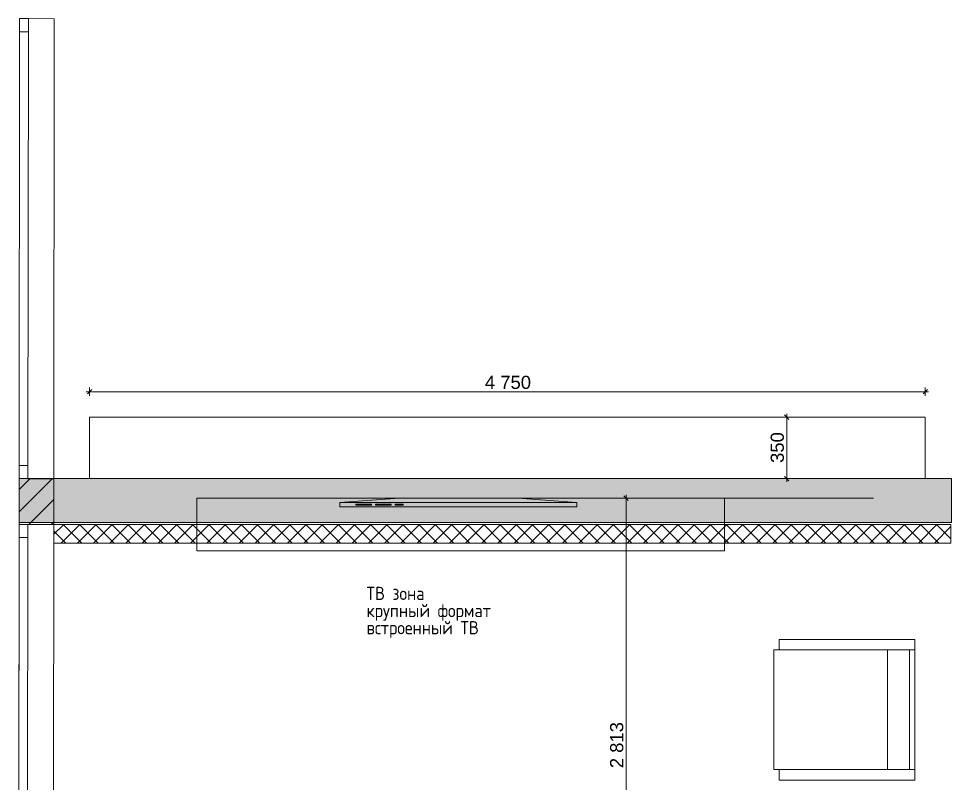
# Model space of a CAD drawing. Header units: millimetres. Extents: x 2336463 to 2579121, y 595385 to 778077.
# Drawn here: x 2430321 to 2435622, y 637015 to 641362 of the extents above; entities that cross this region are included whole.
import ezdxf

# ---------------------------------------------------------------- set-up
doc = ezdxf.new("R2010")
doc.units = ezdxf.units.MM
doc.header["$MEASUREMENT"] = 0
for name, color, linetype, lineweight in [('+возводимые стены_Ном._пера__1', 7, 'Continuous', 13), ('1 Планировка_Ном._пера__1', 7, 'Continuous', 13), ('Интерьер - Мебель_Ном._пера__1', 7, 'Continuous', 13), ('Окна ARCHICAD_Ном._пера__1', 7, 'Continuous', 13), ('сит план_Ном._пера__1', 7, 'Continuous', 13)]:
    doc.layers.add(name, color=color, linetype=linetype, lineweight=lineweight)
for name, color, linetype, lineweight, true_color in [('+возводимые стены_Ном._пера__9', 7, 'Continuous', 15, 0x3dad99), ('+размер планировка_Ном._пера__242', 7, 'Continuous', 13, 0x1b55b5), ('+размер планировка_Ном._пера__9', 7, 'Continuous', 15, 0x3dad99), ('1 Планировка размеры_Ном._пера__242', 7, 'Continuous', 13, 0x1b55b5), ('сит план_Ном._пера__87', 7, 'Continuous', 20, 0x6a6a6a)]:
    doc.layers.add(name, color=color, linetype=linetype, lineweight=lineweight, true_color=true_color)
for name, color, linetype in [('1 Планировка', 7, 'Continuous'), ('1 Планировка размеры', 7, 'Continuous'), ('Интерьер - Мебель', 7, 'Continuous'), ('сит план', 7, 'Continuous')]:
    doc.layers.add(name, color=color, linetype=linetype)
doc.styles.add('СГЕНЕРИР_СТИЛЬ_1', font='arial.ttf')
doc.styles.add('СГЕНЕРИР_СТИЛЬ_4', font='isocp.shx')
doc.dimstyles.new('СГЕНЕРИР_СТИЛЬ__1', dxfattribs={"dimtxt": 75, "dimasz": 23.75, "dimexe": 0.18, "dimexo": 300, "dimgap": 0, "dimtad": 1, "dimtih": 1, "dimtoh": 1, "dimdec": 0, "dimzin": 0, "dimdsep": 46, "dimtxsty": 'СГЕНЕРИР_СТИЛЬ_1', "dimblk": 'ARROWHEAD_6', "dimblk1": 'ARROWHEAD_6', "dimblk2": 'ARROWHEAD_6', "dimcen": 0.09, "dimclrd": 256, "dimclre": 256, "dimclrt": 256, "dimazin": 0, "dimtfac": 1, "dimtdec": 4, "dimtmove": 0, "dimatfit": 3, "dimfxl": 0, "dimtolj": 1, "dimtzin": 0, "dimarcsym": 0})
doc.dimstyles.new('СГЕНЕРИР_СТИЛЬ__2', dxfattribs={"dimtxt": 75, "dimasz": 23.75, "dimexe": 0.18, "dimexo": 300, "dimgap": 0, "dimtad": 1, "dimdec": 0, "dimzin": 0, "dimdsep": 46, "dimtxsty": 'СГЕНЕРИР_СТИЛЬ_1', "dimblk": 'ARROWHEAD_6', "dimblk1": 'ARROWHEAD_6', "dimblk2": 'ARROWHEAD_6', "dimcen": 0.09, "dimclrd": 256, "dimclre": 256, "dimclrt": 256, "dimazin": 0, "dimtfac": 1, "dimtdec": 4, "dimtmove": 0, "dimatfit": 3, "dimfxl": 0, "dimtolj": 1, "dimtzin": 0, "dimarcsym": 0})

# ---------------------------------------------------------------- blocks, each defined once
blk = doc.blocks.new('Перекрытие_127', base_point=(2430724, 639097))
at = {"layer": '1 Планировка_Ном._пера__1', "color": 7, "linetype": 'Continuous', "lineweight": 13, "flags": 128}
blk.add_lwpolyline([(2430724, 639097), (2430724, 638747.5), (2435474.2, 638747.5), (2435474.2, 639097)], close=True, dxfattribs=at)
blk = doc.blocks.new('Перекрытие_130', base_point=(2431332.7, 638336.5))
at = {"layer": 'Интерьер - Мебель_Ном._пера__1', "color": 7, "linetype": 'Continuous', "lineweight": 13, "flags": 128}
blk.add_lwpolyline([(2431332.7, 638336.5), (2434332.7, 638336.5), (2434332.7, 638636.5), (2431332.7, 638636.5)], close=True, dxfattribs=at)
blk = doc.blocks.new('Окно 25_3')
at = {"layer": 'Окна ARCHICAD_Ном._пера__1', "color": 7, "linetype": 'Continuous', "lineweight": 13}
for p, q in [((-1307.5, 0), (1307.5, 0)), ((-1307.5, 0), (-1232.5, 0)), ((-1307.5, 0), (-1307.5, -50)), ((-1307.5, 0), (-1307.5, -50)), ((-1232.5, 0), (-1232.5, -50)), ((-1232.5, 0), (1232.5, 0)), ((1232.5, -50), (1232.5, 0)), ((1232.5, 0), (1307.5, 0)), ((1307.5, 0), (1307.5, -50)), ((1307.5, 0), (1307.5, -50)), ((-1232.5, -50), (-1307.5, -50)), ((-1307.5, -50), (-1307.5, -197)), ((1232.5, -50), (-1232.5, -50)), ((1307.5, -50), (1232.5, -50)), ((1307.5, -50), (1307.5, -197)), ((-1307.5, -197), (1307.5, -197))]:
    blk.add_line(p, q, dxfattribs=at)
blk = doc.blocks.new('Окно 25_15')
at = {"layer": 'Окна ARCHICAD_Ном._пера__1', "color": 7, "linetype": 'Continuous', "lineweight": 13}
for p, q in [((-1316.8, 0), (1316.8, 0)), ((-1316.8, 0), (-1241.8, 0)), ((-1316.8, 0), (-1316.8, -50)), ((-1316.8, 0), (-1316.8, -50)), ((-1241.8, 0), (-1241.8, -50)), ((-1241.8, 0), (1241.8, 0)), ((1241.8, -50), (1241.8, 0)), ((1241.8, 0), (1316.8, 0)), ((1316.8, 0), (1316.8, -50)), ((1316.8, 0), (1316.8, -50)), ((-1241.8, -50), (-1316.8, -50)), ((-1316.8, -50), (-1316.8, -197)), ((1241.8, -50), (-1241.8, -50)), ((1316.8, -50), (1241.8, -50)), ((1316.8, -50), (1316.8, -197)), ((-1316.8, -197), (1316.8, -197))]:
    blk.add_line(p, q, dxfattribs=at)
blk = doc.blocks.new('Стена_405', base_point=(2430326, 641352.4))
at = {"layer": 'сит план_Ном._пера__87', "linetype": 'Continuous', "lineweight": 20, "true_color": 0x6a6a6a}
h = blk.add_hatch(dxfattribs=at)
h.set_pattern_fill('Блоки_Бетонные_Эффективные', color=251, style=0, pattern_type=2)
h.set_pattern_definition([(45, (2086872.015, 585813.69), (-63.639609, 63.639609), [])])
h.paths.add_polyline_path([(2430323.5, 638747.4), (2430323.3, 638487.7), (2430520.3, 638487.5), (2430520.5, 638747.2)])
at = {"layer": 'сит план_Ном._пера__1', "color": 7, "linetype": 'Continuous', "lineweight": 13}
for p, q in [((2430326, 641362.4), (2430376, 641362.3)), ((2430376, 641362.3), (2430523, 641362.2)), ((2430323.5, 638747.4), (2430373.5, 638747.3)), ((2430373.5, 638747.3), (2430520.5, 638747.2)), ((2430323.3, 638487.7), (2430373.3, 638487.6)), ((2430373.3, 638487.6), (2430520.3, 638487.5))]:
    blk.add_line(p, q, dxfattribs=at)
at = {"layer": 'сит план_Ном._пера__1', "color": 7, "linetype": 'Continuous', "lineweight": 13, "flags": 128}
for points in [[(2430323.5, 638747.4), (2430323.3, 638487.7)], [(2430520.3, 638487.5), (2430520.5, 638747.2)]]:
    blk.add_lwpolyline(points, dxfattribs=at)
at = {"layer": 'Окна ARCHICAD_Ном._пера__1', "color": 7, "linetype": 'Continuous', "lineweight": 13, "zscale": 1000, "rotation": 89.94625817430044}
for name, p in [('Окно 25_3', (2430324.8, 640054.9)), ('Окно 25_15', (2430322.1, 637170.9))]:
    blk.add_blockref(name, p, dxfattribs=at)
blk = doc.blocks.new('Кресло Бамбуковое 25')
at = {"layer": '1 Планировка_Ном._пера__1', "color": 7, "linetype": 'Continuous', "lineweight": 13}
for p, q in [((60, 800), (0, 800)), ((0, 800), (0, 30)), ((60, 30), (60, 800)), ((60, 800), (740, 800)), ((800, 800), (740, 800)), ((740, 800), (740, 30)), ((800, 30), (800, 800)), ((60, 770), (740, 770)), ((60, 644.9), (740, 644.9)), ((0, 30), (60, 30)), ((60, 0), (60, 30)), ((60, 0), (740, 0)), ((740, 30), (800, 30)), ((740, 0), (740, 30))]:
    blk.add_line(p, q, dxfattribs=at)
blk = doc.blocks.new('Плоская Панель ТВ 25')
at = {"layer": '1 Планировка_Ном._пера__1', "color": 7, "linetype": 'Continuous', "lineweight": 13}
for p, q in [((0, 25), (1347.4, 25)), ((988.1, 10), (988.1, 16.2)), ((988.1, 16.2), (1033, 16.2)), ((1033, 10), (988.1, 10)), ((1033, 16.2), (1033, 10)), ((1055.4, 10), (1055.4, 16.2)), ((1055.4, 16.2), (1145.3, 16.2)), ((1145.3, 10), (1055.4, 10)), ((1145.3, 16.2), (1145.3, 10)), ((1167.7, 10), (1167.7, 16.2)), ((1167.7, 16.2), (1257.5, 16.2)), ((1257.5, 10), (1167.7, 10)), ((1257.5, 16.2), (1257.5, 10))]:
    blk.add_line(p, q, dxfattribs=at)
at = {"layer": '1 Планировка_Ном._пера__1', "color": 7, "linetype": 'Continuous', "lineweight": 13, "flags": 128}
blk.add_lwpolyline([(0, 0), (1347.4, 0), (1347.4, 25), (1010.5, 50), (336.8, 50), (0, 25)], close=True, dxfattribs=at)
blk = doc.blocks.new('*D3138', base_point=(2086872, 585813.7))
at = {"layer": '1 Планировка размеры_Ном._пера__242', "color": 152, "linetype": 'Continuous', "lineweight": 13, "true_color": 0x1b55b5}
for p, q in [((2430736.5, 639253.8), (2430711.5, 639228.8)), ((2430724, 639217.9), (2430724, 639264.8)), ((2435461.7, 639228.8), (2435486.7, 639253.8)), ((2435474.2, 639217.9), (2435474.2, 639264.8)), ((2430705.2, 639241.3), (2430724, 639241.3)), ((2430724, 639241.3), (2435474.2, 639241.3)), ((2435474.2, 639241.3), (2435493, 639241.3))]:
    blk.add_line(p, q, dxfattribs=at)
at = {"layer": '1 Планировка размеры_Ном._пера__242', "color": 152, "lineweight": 13, "true_color": 0x1b55b5, "insert": (2432970.9, 639256.3), "char_height": 75, "attachment_point": 7, "style": 'СГЕНЕРИР_СТИЛЬ_1'}
blk.add_mtext('\\A1;{\\pql;\\fArial|b0|i0|c204|p38;4\xa0750}', dxfattribs=at)
blk = doc.blocks.new('ARROWHEAD_6')
at = {"color": 0, "linetype": 'Continuous', "lineweight": 0}
for p, q in [((0, 0), (-1, 0)), ((-0.5, -0.5), (0.5, 0.5))]:
    blk.add_line(p, q, dxfattribs=at)
blk = doc.blocks.new('*D3141', base_point=(2086872, 585813.7))
at = {"layer": '1 Планировка размеры_Ном._пера__242', "color": 152, "linetype": 'Continuous', "lineweight": 13, "true_color": 0x1b55b5}
for p, q in [((2435174.2, 639097), (2434662.8, 639097)), ((2434698.8, 639084.5), (2434673.8, 639109.5)), ((2434686.3, 639097), (2434686.3, 639115.8)), ((2434686.3, 638747.5), (2434686.3, 639097)), ((2435174.2, 638747.5), (2434662.8, 638747.5)), ((2434673.8, 638760), (2434698.8, 638735)), ((2434686.3, 638728.8), (2434686.3, 638747.5))]:
    blk.add_line(p, q, dxfattribs=at)
at = {"layer": '1 Планировка размеры_Ном._пера__242', "color": 152, "lineweight": 13, "true_color": 0x1b55b5, "insert": (2434671.3, 638836.9), "char_height": 75, "attachment_point": 7, "rotation": 90, "style": 'СГЕНЕРИР_СТИЛЬ_1'}
blk.add_mtext('\\A1;{\\pql;\\fArial|b0|i0|c204|p38;350}', dxfattribs=at)
blk = doc.blocks.new('*D3153', base_point=(2086872, 585813.7))
at = {"layer": '1 Планировка размеры_Ном._пера__242', "color": 152, "linetype": 'Continuous', "lineweight": 13, "true_color": 0x1b55b5}
for p, q in [((2435180.3, 638636.5), (2433750.2, 638636.5)), ((2433786.1, 638624), (2433761.1, 638649)), ((2433773.6, 638636.5), (2433773.6, 638655.2)), ((2433773.6, 635823.1), (2433773.6, 638636.5)), ((2433797, 635823.1), (2433750.2, 635823.1)), ((2433761.1, 635835.6), (2433786.1, 635810.6))]:
    blk.add_line(p, q, dxfattribs=at)
at = {"layer": '1 Планировка размеры_Ном._пера__242', "color": 152, "lineweight": 13, "true_color": 0x1b55b5, "insert": (2433758.6, 637101.5), "char_height": 75, "attachment_point": 7, "rotation": 90, "style": 'СГЕНЕРИР_СТИЛЬ_1'}
blk.add_mtext('\\A1;{\\pql;\\fArial|b0|i0|c204|p38;2\xa0813}', dxfattribs=at)

msp = doc.modelspace()

# ---------------------------------------------------------------- hatches: boundary and pattern name
at = {"layer": '+возводимые стены_Ном._пера__9', "linetype": 'Continuous', "lineweight": 15, "true_color": 0x3dad99}
h = msp.add_hatch(dxfattribs=at)
h.set_pattern_fill('Блоки_Бетонные', color=135, style=0, pattern_type=2)
h.set_pattern_definition([(45, (2086872.015, 585813.686), (-45.961939, 45.961939), []), (135, (2086872.015, 585813.686), (45.961939, 45.961939), [])])
h.paths.add_polyline_path([(2430520.3, 638487.5), (2435620.3, 638487.5), (2435620.3, 638381.5), (2430520.3, 638381.5)])
at = {"layer": '+размер планировка_Ном._пера__9', "linetype": 'Continuous', "lineweight": 0, "true_color": 0x1e564c}
msp.add_hatch(color=139, dxfattribs=at).paths.add_polyline_path([(2430520.3, 638742.5), (2435480.3, 638742.5), (2435480.3, 638636.5), (2430520.3, 638636.5)])
at = {"layer": 'сит план_Ном._пера__1', "linetype": 'Continuous', "lineweight": 13}
h = msp.add_hatch(dxfattribs=at)
h.set_pattern_fill('AR_CONC', style=0, pattern_type=2)
h.set_pattern_definition([(50, (2086872.01, 585813.69), (-182.18467, 15.939086), [19.05, -209.55]), (355, (2086872.01, 585813.69), (-35.24342, 191.05685), [15.24, -167.64058]), (100.451445, (2086887.2, 585812.36), (146.94125, 175.11775), [16.19001, -178.09024]), (46.1842, (2086872.01, 585864.49), (-271.07904, 42.04233), [28.575, -314.325]), (96.63556, (2086894.6, 585860.98), (237.40413, 247.42612), [24.28502, -267.1356]), (351.18415, (2086872.01, 585864.49), (237.40413, 247.42612), [22.85997, -251.45973]), (21, (2086897.41, 585851.79), (-151.61439, 102.2652), [19.05, -209.55]), (326, (2086897.41, 585851.79), (61.80203, 184.18797), [15.24, -167.64]), (71.451445, (2086910.05, 585843.26), (213.41642, 81.92277), [16.19001, -178.08994]), (37.5, (2086872.015, 585813.686), (3.088603, 84.555039), [0, -165.608, 0, -170.18, 0, -168.275]), (7.5, (2086872.015, 585813.69), (66.819663, 100.180575), [0, -97.028, 0, -161.798, 0, -64.135]), (327.5, (2086815.37, 585813.686), (-135.590595, 5.728744), [0, -63.5, 0, -198.12, 0, -262.89]), (317.5, (2086789.97, 585813.69), (148.12918, 25.42649), [0, -82.55, 0, -131.572, 0, -186.69])])
h.paths.add_polyline_path([(2430322.8, 638747.5), (2435622.3, 638747.5), (2435622.3, 638497.5), (2430322.8, 638497.5)])

# ---------------------------------------------------------------- linework, layer by layer
at = {"layer": '+возводимые стены_Ном._пера__1', "color": 7, "linetype": 'Continuous', "lineweight": 13, "flags": 128}
msp.add_lwpolyline([(2430520.3, 638487.5), (2435620.3, 638487.5), (2435620.3, 638381.5), (2430520.3, 638381.5)], close=True, dxfattribs=at)
at = {"layer": 'сит план_Ном._пера__1', "color": 7, "linetype": 'Continuous', "lineweight": 13, "flags": 128}
msp.add_lwpolyline([(2430322.8, 638747.5), (2435622.3, 638747.5), (2435622.3, 638497.5), (2430322.8, 638497.5)], close=True, dxfattribs=at)

# ---------------------------------------------------------------- block references
at = {"layer": '1 Планировка', "color": 7, "linetype": 'Continuous', "lineweight": 13}
msp.add_blockref('Перекрытие_127', (2430724, 639097), dxfattribs=at)
at = {"layer": '1 Планировка_Ном._пера__1', "color": 7, "linetype": 'Continuous', "lineweight": 13, "xscale": -1, "zscale": 1000}
msp.add_blockref('Плоская Панель ТВ 25', (2433494.1, 638586.5), dxfattribs=at)
at = {"layer": '1 Планировка_Ном._пера__1', "color": 7, "linetype": 'Continuous', "lineweight": 13, "zscale": 1000, "rotation": 270}
msp.add_blockref('Кресло Бамбуковое 25', (2434613.8, 637833.7), dxfattribs=at)
at = {"layer": 'Интерьер - Мебель', "color": 7, "linetype": 'Continuous', "lineweight": 13}
msp.add_blockref('Перекрытие_130', (2431332.7, 638336.5), dxfattribs=at)
at = {"layer": 'сит план', "color": 7, "lineweight": 13}
msp.add_blockref('Стена_405', (2430326, 641352.4), dxfattribs=at)

# ---------------------------------------------------------------- texts
at = {"layer": '+размер планировка_Ном._пера__242', "color": 152, "linetype": 'Continuous', "lineweight": 13, "true_color": 0x1b55b5, "insert": (2432298.3, 638132.5), "char_height": 75, "attachment_point": 1, "line_spacing_factor": 0.779481, "style": 'СГЕНЕРИР_СТИЛЬ_4'}
msp.add_mtext('\\A1;{\\pql;\\Fisocp.shx;ТВ зона\\P\\pql;\\Fisocp.shx;крупный формат\\P\\pql;\\Fisocp.shx;встроенный ТВ}', dxfattribs=at)

# ---------------------------------------------------------------- dimensions: what is measured, and where the dimension line sits
at = {"layer": '1 Планировка размеры', "color": 152, "linetype": 'Continuous', "lineweight": 13, "true_color": 0x1b55b5}
dim = msp.add_linear_dim(base=(2435474.2, 639241.3), p1=(2430724, 639097), p2=(2435474.2, 639097), dimstyle='СГЕНЕРИР_СТИЛЬ__1', dxfattribs=at)
dim.commit()
dim.dimension.update_dxf_attribs({"geometry": '*D3138', "text_midpoint": (2433099.7, 639293.8), "dimtype": 160})
for base, p1, p2, picture, middle in [((2434686.263, 639097.0343), (2435474.2465, 638747.5063), (2435474.2465, 639097.0343), '*D3141', (2434633.763, 638922.6633)), ((2433773.6, 638636.5), (2433773.6, 635823.1), (2435480.3, 638636.5), '*D3153', (2433721.1, 637230.4))]:
    dim = msp.add_linear_dim(base=base, p1=p1, p2=p2, angle=90, dimstyle='СГЕНЕРИР_СТИЛЬ__2', dxfattribs=at)
    dim.commit()
    dim.dimension.update_dxf_attribs({"geometry": picture, "text_midpoint": middle, "dimtype": 160, "text_rotation": 90})

doc.saveas('drawing.dxf')
